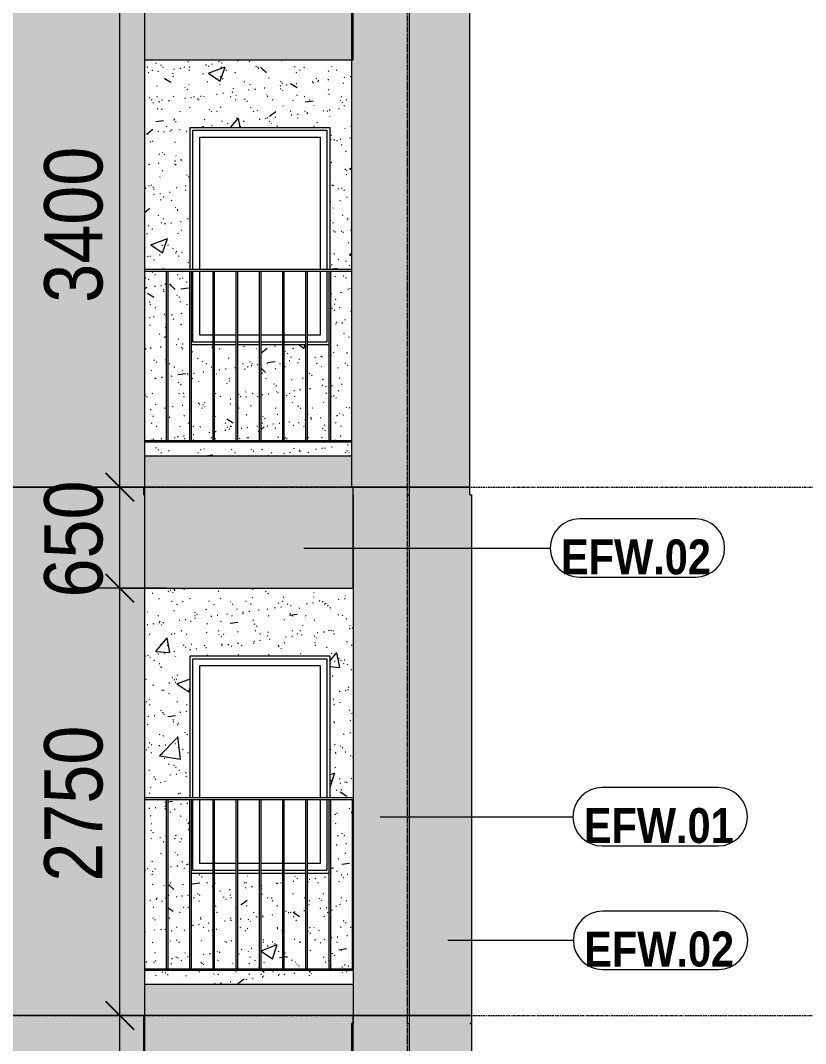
# Model space of a CAD drawing. Header units: millimetres. Extents: x 1240 to 198004, y -7796 to 35300.
# Drawn here: x 75746 to 80798, y 15620 to 22203 of the extents above; entities that cross this region are included whole.
import ezdxf

# ---------------------------------------------------------------- set-up
doc = ezdxf.new("R2010")
doc.units = ezdxf.units.MM
doc.linetypes.add('Centre', pattern=[31.75, 6.35, -4.7625, 15.875, -4.7625])
doc.linetypes.add('Grid Line', pattern=[22.225, 12.7, -3.175, 3.175, -3.175])
for name, color, linetype, lineweight in [('0-1', 7, 'Continuous', 5), ('A-ANNO-DIMS', 211, 'Continuous', 9), ('A-ANNO-DIMS-150', 211, 'Continuous', 9), ('A-FLOR-HRAL', 11, 'Continuous', 9), ('A-FLOR-HRAL-1', 253, 'Continuous', 9), ('A-FLOR-LEVL-2', 51, 'Centre', 9), ('A-GLAZ', 151, 'Continuous', 9), ('A-GLAZ-1', 7, 'Continuous', 9), ('A-WALL', 113, 'Continuous', 9), ('A-WALL-IDEN', 211, 'Continuous', 9), ('A-WALL-PATT-2', 9, 'Continuous', 9), ('A-WALL-PATT-3', 111, 'Continuous', 5), ('A-WALL-PATT-4', 111, 'Continuous', 9), ('I-WALL', 2, 'Continuous', 9), ('I-WALL-1', 7, 'Continuous', 9), ('S-GRID-1', 1, 'Grid Line', 9)]:
    doc.layers.add(name, color=color, linetype=linetype, lineweight=lineweight)
doc.styles.add('Arial_B', font='arialbd.ttf', dxfattribs={"width": 0.85, "height": 225})
doc.styles.add('UTM Avo', font='', dxfattribs={"width": 0.9, "height": 375})
doc.styles.get('UTM Avo').set_extended_font_data('UTM Avo')
doc.dimstyles.new('1_Dim_chi_tiet_2_5', dxfattribs={"dimscale": 304.8, "dimtxt": 374.737856, "dimasz": 0.590551, "dimexe": 0.492126, "dimexo": 0.0625, "dimgap": 0.049213, "dimtad": 1, "dimdec": 0, "dimrnd": 5, "dimzin": 0, "dimdsep": 46, "dimtxsty": 'UTM Avo', "dimblk1": 'OBLIQUE', "dimblk2": 'OBLIQUE', "dimsah": 1, "dimcen": 0.09, "dimdle": 0.492126, "dimazin": 0, "dimtfac": 1, "dimtdec": 4, "dimtix": 1, "dimtmove": 0, "dimatfit": 3, "dimfxl": 0.984252, "dimfxlon": 1, "dimtvp": 1, "dimtolj": 1, "dimtzin": 0, "dimarcsym": 2})
pattern_1 = [(50, (377.7, 0), (1093.104, -95.634), [114.3, -1257.3]), (355, (377.7, 0), (-211.457, 1146.341), [91.44, -1005.84]), (100.451, (468.8, -8), (881.656, 1050.7), [97.14, -1068.54]), (46.184, (377.7, 304.8), (1626.475, -252.257), [171.45, -1885.95]), (96.636, (513.3, 283.8), (1424.416, 1484.565), [145.71, -1602.81]), (351.184, (377.7, 304.8), (1424.43, 1484.55), [137.16, -1508.76]), (21, (530.1, 228.6), (909.686, -613.591), [114.3, -1257.3]), (326, (530.1, 228.6), (370.812, 1105.129), [91.44, -1005.84]), (71.451, (606, 177.5), (1280.503, 491.528), [97.14, -1068.54]), (37.5, (377.74, 0), (18.5313, 507.3303), [50.292, -943.356, 50.292, -970.788, -1009.65]), (37.5, (377.74, 0), (18.5313, 507.3303), [-2014.728, 50.292, -959.358]), (7.5, (377.74, 0), (400.9178, 601.0836), [50.292, -531.876, 50.292, -920.496, -384.81]), (7.5, (377.74, 0), (400.9178, 601.0836), [-1552.956, 50.292, -334.518]), (327.5, (37.9, 0), (813.5452, -34.3737), [50.292, -330.708, 50.292, -1138.428, -1577.34]), (327.5, (37.9, 0), (813.5452, -34.3737), [-1569.72, 50.292, -1527.048]), (317.5, (-114.5, 0), (888.7755, 152.56), [50.292, -445.008, 50.292, -739.14, -1120.14]), (317.5, (-114.5, 0), (888.7755, 152.56), [-1284.732, 50.292, -1069.848])]
pattern_2 = [(37.5, (377.74, 0), (-4.79953, 146.8239), [5.029, -110.795, 5.029, -124.511, -123.825]), (37.5, (377.74, 0), (-4.79953, 146.8239), [-245.364, 5.029, -118.796]), (7.5, (377.74, 0), (134.85743, 215.0472), [5.029, -57.455, 5.029, -99.365, -40.005]), (7.5, (377.74, 0), (134.85743, 215.0472), [-166.878, 5.029, -34.976]), (327.5, (284.02, 0), (237.29776, 0.4316), [5.029, -33.071, 5.029, -132.131, -179.07]), (327.5, (284.02, 0), (237.29776, 0.4316), [-175.26, 5.029, -174.041]), (317.5, (284.02, 0), (229.06706, 66.87923), [5.029, -14.021, 5.029, -84.887, -102.87]), (317.5, (284.02, 0), (229.06706, 66.87923), [-108.966, 5.029, -97.841])]

# ---------------------------------------------------------------- blocks, each defined once
blk = doc.blocks.new('M_Fixed - 900 x 1400-V12-TKCS_MẶT ĐỨNG NỘI KHU 1')
at = {"layer": 'A-GLAZ-1'}
for p, q in [((76855.9, 7896), (77717.9, 7896)), ((76855.9, 7000), (76855.9, 7896)), ((76899.9, 7852), (77673.9, 7852)), ((76899.9, 7000), (76899.9, 7852)), ((77673.9, 7852), (77673.9, 7000)), ((77717.9, 7896), (77717.9, 7000)), ((76855.9, 6534), (76855.9, 6990)), ((76899.9, 6578), (76899.9, 6990)), ((77673.9, 6990), (77673.9, 6578)), ((77717.9, 6990), (77717.9, 6534)), ((76985.1, 6534), (76855.9, 6534)), ((76985.1, 6578), (76899.9, 6578)), ((77134.7, 6578), (76995.1, 6578)), ((77134.7, 6534), (76995.1, 6534)), ((77284.2, 6578), (77144.7, 6578)), ((77284.2, 6534), (77144.7, 6534)), ((77433.8, 6578), (77294.2, 6578)), ((77433.8, 6534), (77294.2, 6534)), ((77583.3, 6578), (77443.8, 6578)), ((77583.3, 6534), (77443.8, 6534)), ((77673.9, 6578), (77593.3, 6578)), ((77717.9, 6534), (77593.3, 6534))]:
    blk.add_line(p, q, dxfattribs=at)
blk = doc.blocks.new('Railing - 10mm-901206-TKCS_MẶT ĐỨNG NỘI KHU 1')
at = {"layer": 'A-FLOR-HRAL-1'}
for p, q in [((68746.5, 5900), (68746.5, 6990)), ((68756.5, 5900), (68756.5, 6990))]:
    blk.add_line(p, q, dxfattribs=at)
blk = doc.blocks.new('Railing - Railing-V160-TKCS_MẶT ĐỨNG NỘI KHU 1')
at = {"layer": 'A-FLOR-HRAL-1'}
for p, q in [((76546.9, 26300), (77876.9, 26300)), ((77876.9, 26290), (76546.9, 26290))]:
    blk.add_line(p, q, dxfattribs=at)
for p in [(7939.6, 20400), (8089.1, 20400), (8238.7, 20400), (8388.2, 20400), (8537.7, 20400), (8687.3, 20400), (8836.8, 20400), (8986.4, 20400)]:
    blk.add_blockref('Railing - 10mm-901206-TKCS_MẶT ĐỨNG NỘI KHU 1', p)
blk = doc.blocks.new('Top Rail Type - Top Rail_Internal_-V161-TKCS_MẶT ĐỨNG NỘI KHU 1')
at = {"layer": 'A-FLOR-HRAL-1'}
for p, q in [((77876.9, 27400), (76546.9, 27400)), ((76546.9, 27390), (77876.9, 27390))]:
    blk.add_line(p, q, dxfattribs=at)
blk = doc.blocks.new('NCV_TKTC_TANG 6 - 8_rvt-3-TKCS_MẶT ĐỨNG NỘI KHU 1')
at = {"layer": 'A-WALL-PATT-2'}
h = blk.add_hatch(dxfattribs=at)
h.set_pattern_fill('FP_5', color=256, style=0, pattern_type=2)
h.set_pattern_definition(pattern_1)
h.paths.add_polyline_path([(77413.5, 19400), (77876.9, 19401), (77876.9, 19490), (76546.9, 19490), (76546.9, 19400), (76597.2, 19400)])
h.paths.add_polyline_path([(77134.7, 19500), (77134.7, 20115), (76995.1, 20115), (76995.1, 19500)])
h.paths.add_polyline_path([(77144.7, 19500), (77284.2, 19500), (77284.2, 20115), (77144.7, 20115), (77144.7, 19859)])
h.paths.add_polyline_path([(77413.5, 19500), (77433.8, 19500), (77433.8, 20115), (77294.2, 20115), (77294.2, 19500)])
h.paths.add_polyline_path([(77443.8, 19500), (77583.3, 19500), (77583.3, 20115), (77443.8, 20115), (77443.8, 19610.3)])
h.paths.add_polyline_path([(76630.8, 19500), (76686.1, 19500), (76686.1, 20590), (76546.9, 20590), (76546.9, 19500), (76578.9, 19500)])
h.paths.add_polyline_path([(77593.3, 19500), (77732.9, 19500), (77732.9, 20115), (77593.3, 20115), (77593.3, 20088.5)])
h.paths.add_polyline_path([(77843.6, 19500), (77876.9, 19500), (77876.9, 20590), (77742.9, 20590), (77742.9, 19500), (77836.5, 19500)])
h.paths.add_polyline_path([(76985.1, 19500), (76985.1, 20115), (76845.6, 20115), (76845.6, 19500)])
h.paths.add_polyline_path([(76835.6, 19500), (76835.6, 20590), (76696.1, 20590), (76696.1, 19500)])
h.paths.add_polyline_path([(76719.8, 20600), (76836.9, 20600), (76836.9, 21515), (77736.9, 21515), (77736.9, 20600), (77876.9, 20600), (77876.9, 21950), (76546.9, 21950), (76546.9, 20600)])
h = blk.add_hatch(dxfattribs=at)
h.set_pattern_fill('FP_4', color=256, style=0, pattern_type=2)
h.set_pattern_definition(pattern_2)
h.paths.add_polyline_path([(77413.5, 19400), (77876.9, 19401), (77876.9, 19490), (76546.9, 19490), (76546.9, 19400), (76597.2, 19400)])
h.paths.add_polyline_path([(77134.7, 19500), (77134.7, 20115), (76995.1, 20115), (76995.1, 19500)])
h.paths.add_polyline_path([(77144.7, 19500), (77284.2, 19500), (77284.2, 20115), (77144.7, 20115), (77144.7, 19859)])
h.paths.add_polyline_path([(77413.5, 19500), (77433.8, 19500), (77433.8, 20115), (77294.2, 20115), (77294.2, 19500)])
h.paths.add_polyline_path([(77443.8, 19500), (77583.3, 19500), (77583.3, 20115), (77443.8, 20115), (77443.8, 19610.3)])
h.paths.add_polyline_path([(76630.8, 19500), (76686.1, 19500), (76686.1, 20590), (76546.9, 20590), (76546.9, 19500), (76578.9, 19500)])
h.paths.add_polyline_path([(77593.3, 19500), (77732.9, 19500), (77732.9, 20115), (77593.3, 20115), (77593.3, 20088.5)])
h.paths.add_polyline_path([(77843.6, 19500), (77876.9, 19500), (77876.9, 20590), (77742.9, 20590), (77742.9, 19500), (77836.5, 19500)])
h.paths.add_polyline_path([(76985.1, 19500), (76985.1, 20115), (76845.6, 20115), (76845.6, 19500)])
h.paths.add_polyline_path([(76835.6, 19500), (76835.6, 20590), (76696.1, 20590), (76696.1, 19500)])
h.paths.add_polyline_path([(76719.8, 20600), (76836.9, 20600), (76836.9, 21515), (77736.9, 21515), (77736.9, 20600), (77876.9, 20600), (77876.9, 21950), (76546.9, 21950), (76546.9, 20600)])
at = {"layer": 'I-WALL-1'}
for p, q in [((76836.9, 20600), (76836.9, 21515)), ((76836.9, 21515), (77736.9, 21515)), ((77736.9, 21515), (77736.9, 20600)), ((76985.1, 20115), (76845.6, 20115)), ((77134.7, 20115), (76995.1, 20115)), ((77284.2, 20115), (77144.7, 20115)), ((77433.8, 20115), (77294.2, 20115)), ((77583.3, 20115), (77443.8, 20115)), ((77732.9, 20115), (77593.3, 20115))]:
    blk.add_line(p, q, dxfattribs=at)
at = {"layer": 'A-FLOR-HRAL'}
for name in ['Top Rail Type - Top Rail_Internal_-V161-TKCS_MẶT ĐỨNG NỘI KHU 1', 'Railing - Railing-V160-TKCS_MẶT ĐỨNG NỘI KHU 1']:
    blk.add_blockref(name, (0, -6800), dxfattribs=at)
at = {"layer": 'A-GLAZ'}
blk.add_blockref('M_Fixed - 900 x 1400-V12-TKCS_MẶT ĐỨNG NỘI KHU 1', (0, 13600), dxfattribs=at)
blk = doc.blocks.new('Railing - 10mm-V200-TKCS_MẶT ĐỨNG NỘI KHU 1')
at = {"layer": 'A-FLOR-HRAL-1'}
blk.add_line((77882.4, 16100), (77882.4, 17190), dxfattribs=at)
blk = doc.blocks.new('Railing - Railing-951903-TKCS_MẶT ĐỨNG NỘI KHU 1')
at = {"layer": 'A-FLOR-HRAL-1'}
for p, q in [((76546.9, 16100), (77886.9, 16100)), ((77886.9, 16090), (76546.9, 16090))]:
    blk.add_line(p, q, dxfattribs=at)
for name, p in [('Railing - 10mm-901206-TKCS_MẶT ĐỨNG NỘI KHU 1', (7939.6, 10200)), ('Railing - 10mm-901206-TKCS_MẶT ĐỨNG NỘI KHU 1', (8089.1, 10200)), ('Railing - 10mm-901206-TKCS_MẶT ĐỨNG NỘI KHU 1', (8238.7, 10200)), ('Railing - 10mm-901206-TKCS_MẶT ĐỨNG NỘI KHU 1', (8388.2, 10200)), ('Railing - 10mm-901206-TKCS_MẶT ĐỨNG NỘI KHU 1', (8537.7, 10200)), ('Railing - 10mm-901206-TKCS_MẶT ĐỨNG NỘI KHU 1', (8687.3, 10200)), ('Railing - 10mm-901206-TKCS_MẶT ĐỨNG NỘI KHU 1', (8836.8, 10200)), ('Railing - 10mm-901206-TKCS_MẶT ĐỨNG NỘI KHU 1', (8986.4, 10200)), ('Railing - 10mm-V200-TKCS_MẶT ĐỨNG NỘI KHU 1', (0, 0))]:
    blk.add_blockref(name, p)
blk = doc.blocks.new('Top Rail Type - Top Rail_Internal_-951904-TKCS_MẶT ĐỨNG NỘI KHU 1')
at = {"layer": 'A-FLOR-HRAL-1'}
for p, q in [((77886.9, 17200), (76546.9, 17200)), ((76546.9, 17190), (77886.9, 17190))]:
    blk.add_line(p, q, dxfattribs=at)
blk = doc.blocks.new('NCV_TKTC_TANG 5_rvt-1-TKCS_MẶT ĐỨNG NỘI KHU 1')
at = {"layer": 'A-WALL-PATT-2'}
h = blk.add_hatch(dxfattribs=at)
h.set_pattern_fill('FP_5', color=256, style=0, pattern_type=2)
h.set_pattern_definition(pattern_1)
h.paths.add_polyline_path([(76597.2, 16000), (77886.9, 16000), (77886.9, 16090), (76546.9, 16090), (76546.9, 16000), (76566.1, 16000)])
h.paths.add_polyline_path([(76995.1, 16100), (77134.7, 16100), (77134.7, 16715), (76995.1, 16715), (76995.1, 16315.9)])
h.paths.add_polyline_path([(76985.1, 16100), (76985.1, 16715), (76845.6, 16715), (76845.6, 16100)])
h.paths.add_polyline_path([(77870.4, 16100), (77882.4, 16100), (77882.4, 17190), (77742.9, 17190), (77742.9, 16100), (77843.6, 16100)])
h.paths.add_polyline_path([(77144.7, 16100), (77284.2, 16100), (77284.2, 16715), (77144.7, 16715), (77144.7, 16315.9)])
h.paths.add_polyline_path([(76546.9, 16100), (76686.1, 16100), (76686.1, 17190), (76546.9, 17190), (76546.9, 16315.9)])
h.paths.add_polyline_path([(76835.6, 16100), (76835.6, 17190), (76696.1, 17190), (76696.1, 16100)])
h.paths.add_polyline_path([(77413.5, 16100), (77433.8, 16100), (77433.8, 16715), (77294.2, 16715), (77294.2, 16100)])
h.paths.add_polyline_path([(77443.8, 16100), (77583.3, 16100), (77583.3, 16715), (77443.8, 16715), (77443.8, 16210.3)])
h.paths.add_polyline_path([(77732.9, 16100), (77732.9, 16715), (77593.3, 16715), (77593.3, 16100)])
h.paths.add_polyline_path([(76546.9, 17200), (76836.9, 17200), (76836.9, 18115), (77736.9, 18115), (77736.9, 17200), (77886.9, 17200), (77886.9, 18550), (76546.9, 18550), (76546.9, 18200)])
h = blk.add_hatch(dxfattribs=at)
h.set_pattern_fill('FP_4', color=256, style=0, pattern_type=2)
h.set_pattern_definition(pattern_2)
h.paths.add_polyline_path([(76597.2, 16000), (77886.9, 16000), (77886.9, 16090), (76546.9, 16090), (76546.9, 16000), (76566.1, 16000)])
h.paths.add_polyline_path([(76995.1, 16100), (77134.7, 16100), (77134.7, 16715), (76995.1, 16715), (76995.1, 16315.9)])
h.paths.add_polyline_path([(76985.1, 16100), (76985.1, 16715), (76845.6, 16715), (76845.6, 16100)])
h.paths.add_polyline_path([(77870.4, 16100), (77882.4, 16100), (77882.4, 17190), (77742.9, 17190), (77742.9, 16100), (77843.6, 16100)])
h.paths.add_polyline_path([(77144.7, 16100), (77284.2, 16100), (77284.2, 16715), (77144.7, 16715), (77144.7, 16315.9)])
h.paths.add_polyline_path([(76546.9, 16100), (76686.1, 16100), (76686.1, 17190), (76546.9, 17190), (76546.9, 16315.9)])
h.paths.add_polyline_path([(76835.6, 16100), (76835.6, 17190), (76696.1, 17190), (76696.1, 16100)])
h.paths.add_polyline_path([(77413.5, 16100), (77433.8, 16100), (77433.8, 16715), (77294.2, 16715), (77294.2, 16100)])
h.paths.add_polyline_path([(77443.8, 16100), (77583.3, 16100), (77583.3, 16715), (77443.8, 16715), (77443.8, 16210.3)])
h.paths.add_polyline_path([(77732.9, 16100), (77732.9, 16715), (77593.3, 16715), (77593.3, 16100)])
h.paths.add_polyline_path([(76546.9, 17200), (76836.9, 17200), (76836.9, 18115), (77736.9, 18115), (77736.9, 17200), (77886.9, 17200), (77886.9, 18550), (76546.9, 18550), (76546.9, 18200)])
at = {"layer": 'I-WALL-1'}
for p, q in [((76836.9, 17200), (76836.9, 18115)), ((76836.9, 18115), (77736.9, 18115)), ((77736.9, 18115), (77736.9, 17200)), ((76985.1, 16715), (76845.6, 16715)), ((77134.7, 16715), (76995.1, 16715)), ((77284.2, 16715), (77144.7, 16715)), ((77433.8, 16715), (77294.2, 16715)), ((77583.3, 16715), (77443.8, 16715)), ((77732.9, 16715), (77593.3, 16715))]:
    blk.add_line(p, q, dxfattribs=at)
at = {"layer": 'A-FLOR-HRAL'}
for name in ['Top Rail Type - Top Rail_Internal_-951904-TKCS_MẶT ĐỨNG NỘI KHU 1', 'Railing - Railing-951903-TKCS_MẶT ĐỨNG NỘI KHU 1']:
    blk.add_blockref(name, (0, 0), dxfattribs=at)
at = {"layer": 'A-GLAZ'}
blk.add_blockref('M_Fixed - 900 x 1400-V12-TKCS_MẶT ĐỨNG NỘI KHU 1', (0, 10200), dxfattribs=at)
blk = doc.blocks.new('DIMBLOCK31-TKCS_MẶT ĐỨNG NỘI KHU 1')
at = {"layer": 'A-ANNO-DIMS-150', "lineweight": 25}
for p, q in [((76385.7, 15800), (76295.7, 15890)), ((76385.7, 15800), (76475.7, 15710)), ((76385.7, 12400), (76295.7, 12490)), ((76385.7, 12400), (76475.7, 12310))]:
    blk.add_line(p, q, dxfattribs=at)
at = {"layer": 'A-ANNO-DIMS-150'}
for p, q in [((76085.7, 15800), (76535.7, 15800)), ((76385.7, 15800), (76085.7, 15800)), ((76385.7, 12400), (76385.7, 15800)), ((76085.7, 12400), (76535.7, 12400)), ((76385.7, 12400), (76085.7, 12400))]:
    blk.add_line(p, q, dxfattribs=at)
at = {"layer": 'A-ANNO-DIMS-150', "color": 0, "insert": (75898.5, 13586.5), "char_height": 375, "width": 1232.471, "attachment_point": 1, "rotation": 90, "line_spacing_factor": 1.110334, "style": 'UTM Avo'}
blk.add_mtext('3400', dxfattribs=at)
blk = doc.blocks.new('_Oblique')
at = {"color": 0, "linetype": 'ByBlock', "lineweight": -2}
blk.add_line((-0.5, -0.5), (0.5, 0.5), dxfattribs=at)
blk = doc.blocks.new('DIMBLOCK32-TKCS_MẶT ĐỨNG NỘI KHU 1')
at = {"layer": 'A-ANNO-DIMS-150', "lineweight": 25}
for p, q in [((76385.7, 18550), (76295.7, 18640)), ((76385.7, 18550), (76475.7, 18460)), ((76385.7, 15800), (76295.7, 15890)), ((76385.7, 15800), (76475.7, 15710))]:
    blk.add_line(p, q, dxfattribs=at)
at = {"layer": 'A-ANNO-DIMS-150'}
for p, q in [((76685.7, 18550), (76235.7, 18550)), ((76385.7, 15800), (76385.7, 18550)), ((76385.7, 18550), (76685.7, 18550)), ((76085.7, 15800), (76535.7, 15800)), ((76385.7, 15800), (76085.7, 15800))]:
    blk.add_line(p, q, dxfattribs=at)
at = {"layer": 'A-ANNO-DIMS-150', "color": 0, "insert": (75898.5, 16661.5), "char_height": 375, "width": 1232.471, "attachment_point": 1, "rotation": 90, "line_spacing_factor": 1.110334, "style": 'UTM Avo'}
blk.add_mtext('2750', dxfattribs=at)
blk = doc.blocks.new('DIMBLOCK33-TKCS_MẶT ĐỨNG NỘI KHU 1')
at = {"layer": 'A-ANNO-DIMS-150', "lineweight": 25}
for p, q in [((76385.7, 19200), (76295.7, 19290)), ((76385.7, 19200), (76475.7, 19110)), ((76385.7, 18550), (76295.7, 18640)), ((76385.7, 18550), (76475.7, 18460))]:
    blk.add_line(p, q, dxfattribs=at)
at = {"layer": 'A-ANNO-DIMS-150'}
for p, q in [((76085.7, 19200), (76535.7, 19200)), ((76385.7, 19200), (76085.7, 19200)), ((76385.7, 18550), (76385.7, 19200)), ((76685.7, 18550), (76235.7, 18550)), ((76385.7, 18550), (76685.7, 18550))]:
    blk.add_line(p, q, dxfattribs=at)
at = {"layer": 'A-ANNO-DIMS-150', "color": 0, "insert": (75898.5, 18489.9), "char_height": 375, "width": 924.353, "attachment_point": 1, "rotation": 90, "line_spacing_factor": 1.110334, "style": 'UTM Avo'}
blk.add_mtext('650', dxfattribs=at)
blk = doc.blocks.new('DIMBLOCK34-TKCS_MẶT ĐỨNG NỘI KHU 1')
at = {"layer": 'A-ANNO-DIMS-150', "lineweight": 25}
for p, q in [((76385.7, 22600), (76295.7, 22690)), ((76385.7, 22600), (76475.7, 22510)), ((76385.7, 19200), (76295.7, 19290)), ((76385.7, 19200), (76475.7, 19110))]:
    blk.add_line(p, q, dxfattribs=at)
at = {"layer": 'A-ANNO-DIMS-150'}
for p, q in [((76085.7, 22600), (76535.7, 22600)), ((76385.7, 22600), (76085.7, 22600)), ((76385.7, 19200), (76385.7, 22600)), ((76085.7, 19200), (76535.7, 19200)), ((76385.7, 19200), (76085.7, 19200))]:
    blk.add_line(p, q, dxfattribs=at)
at = {"layer": 'A-ANNO-DIMS-150', "color": 0, "insert": (75898.5, 20386.5), "char_height": 375, "width": 1232.471, "attachment_point": 1, "rotation": 90, "line_spacing_factor": 1.110334, "style": 'UTM Avo'}
blk.add_mtext('3400', dxfattribs=at)
blk = doc.blocks.new('CTL_WALL TAG NO MARK - 10-2062273-TKCS_MẶT ĐỨNG NỘI KHU 1')
at = {"layer": 'A-WALL-IDEN'}
for p, q in [((16488.7, 30459.2), (15741, 30459.2)), ((15741, 30084.2), (16488.7, 30084.2))]:
    blk.add_line(p, q, dxfattribs=at)
for centre, start, end in [((15741, 30271.7), 90, 270), ((16488.7, 30271.7), 270, 90)]:
    blk.add_arc(centre, 187.5, start, end, dxfattribs=at)

msp = doc.modelspace()

# ---------------------------------------------------------------- hatches: boundary and pattern name
at = {"layer": 'A-WALL-PATT-3'}
for points in [[(78236.9, 19200), (78236.9, 22600), (77876.9, 22600), (77876.9, 19200), (77886.9, 19200)], [(78638.6, 19200), (78638.6, 22600), (78246.9, 22598.8), (78246.9, 19200)], [(78246.9, 19150), (78246.9, 22550), (78236.9, 22550), (78236.9, 19150)], [(78059.3, 15800), (78236.9, 15800), (78236.9, 19200), (77886.9, 19200), (77886.9, 15800)], [(78246.9, 15800), (78638.6, 15800), (78638.6, 19200), (78246.9, 19198.8), (78246.9, 16315.9)], [(78246.9, 15800), (78246.9, 19150), (78236.9, 19150), (78236.9, 15800)], [(78648.6, 15750), (78648.6, 19150), (78638.6, 19150), (78638.6, 15750)], [(78059.3, 12400), (78236.9, 12400), (78236.9, 15800), (77886.9, 15800), (77886.9, 15750), (77876.9, 15750), (77876.9, 12400)], [(78638.6, 12400), (78638.6, 15800), (78246.9, 15798.8), (78246.9, 12400)], [(78246.9, 12350), (78246.9, 15750), (78236.9, 15750), (78236.9, 12350)], [(78648.6, 12350), (78648.6, 15750), (78638.6, 15750), (78638.6, 12350)]]:
    msp.add_hatch(color=256, dxfattribs=at).paths.add_polyline_path(points)
at = {"layer": 'A-WALL-PATT-4'}
h = msp.add_hatch(color=256, dxfattribs=at)
h.paths.add_polyline_path([(73386.9, 19200), (76546.9, 19200), (76546.9, 22600), (73386.9, 22600), (73386.9, 20088.5)])
h.paths.add_polyline_path([(74276.2, 20200), (74235.3, 20200), (74235.3, 21600), (75635.3, 21600), (75635.3, 20200), (74830.1, 20200)])
for points in [[(77413.5, 21950), (77886.9, 21950), (77886.9, 22600), (76536.9, 22600), (76536.9, 22550), (76546.9, 22550), (76546.9, 21950)], [(77876.9, 19200), (77876.9, 19400), (76546.9, 19400), (76546.9, 19200), (77413.5, 19200)], [(76546.9, 18550), (77886.9, 18550), (77886.9, 19200), (76536.9, 19200), (76536.9, 19150), (76546.9, 19150), (76546.9, 18831)], [(77886.9, 15800), (77886.9, 16000), (76546.9, 16000), (76546.9, 15800), (77881.7, 15800)], [(76536.9, 15150), (77886.9, 15150), (77886.9, 15800), (76536.9, 15800)]]:
    msp.add_hatch(color=256, dxfattribs=at).paths.add_polyline_path(points)
h = msp.add_hatch(color=256, dxfattribs=at)
h.paths.add_polyline_path([(73538.5, 15800), (76546.9, 15800), (76546.9, 19200), (73386.9, 19200), (73386.9, 15800)])
h.paths.add_polyline_path([(75635.3, 16800), (74235.3, 16800), (74235.3, 18200), (75635.3, 18200), (75635.3, 16819.1)])
h = msp.add_hatch(color=256, dxfattribs=at)
h.paths.add_polyline_path([(74830.1, 12400), (76546.9, 12400), (76546.9, 15800), (73386.9, 15800), (73386.9, 12400), (73538.5, 12400)])
h.paths.add_polyline_path([(75635.3, 13400), (74235.3, 13400), (74235.3, 14800), (75635.3, 14800), (75635.3, 13419.1)])

# ---------------------------------------------------------------- linework, layer by layer
at = {"layer": 'A-FLOR-LEVL-2'}
for p, q in [((1240.2, 19200), (91585, 19200)), ((1240.2, 15800), (91585, 15800))]:
    msp.add_line(p, q, dxfattribs=at)
at = {"layer": 'A-WALL'}
for p, q in [((78246.9, 29350), (78246.9, 5550)), ((76546.9, 5600), (76546.9, 22600)), ((77876.9, 22600), (77876.9, 19200)), ((76546.9, 19200), (73386.9, 19200)), ((73386.9, 19200), (76546.9, 19200)), ((78236.9, 19200), (77886.9, 19200)), ((77886.9, 19200), (78236.9, 19200)), ((77886.9, 19150), (77886.9, 15750)), ((78236.9, 19150), (78246.9, 19150)), ((78246.9, 19150), (78236.9, 19150)), ((76546.9, 15800), (69751.9, 15800)), ((76546.9, 15800), (73386.9, 15800)), ((77886.9, 15800), (78236.9, 15800)), ((78246.9, 15800), (77886.9, 15800)), ((78236.9, 15750), (78236.9, 15800)), ((77876.9, 15750), (77876.9, 5600)), ((77886.9, 15750), (77876.9, 15750)), ((78236.9, 15750), (78246.9, 15750))]:
    msp.add_line(p, q, dxfattribs=at)
at = {"layer": 'A-WALL-IDEN'}
for p, q in [((77569.9, 18807.8), (79155.2, 18807.8)), ((78061.8, 17078.8), (79301.7, 17078.8)), ((78496.1, 16284.3), (79304.2, 16284.3))]:
    msp.add_line(p, q, dxfattribs=at)
at = {"layer": 'I-WALL'}
for p, q in [((77886.9, 21950), (77886.9, 22600)), ((78638.6, 19150), (78638.6, 22550)), ((76546.9, 21950), (77886.9, 21950)), ((77876.9, 19400), (76546.9, 19400)), ((76536.9, 19200), (76536.9, 19150)), ((77886.9, 19200), (76546.9, 19200)), ((77886.9, 18550), (77886.9, 19200)), ((78638.6, 19200), (78246.9, 19200)), ((78246.9, 19200), (78638.6, 19200)), ((76536.9, 19150), (76546.9, 19150)), ((78638.6, 19150), (78648.6, 19150)), ((78648.6, 19150), (78648.6, 8950)), ((76546.9, 18550), (77886.9, 18550)), ((77886.9, 16000), (76546.9, 16000)), ((76536.9, 15800), (76536.9, 15150)), ((77886.9, 15800), (76546.9, 15800)), ((77886.9, 15150), (77886.9, 15800)), ((78246.9, 15800), (78638.6, 15800)), ((78638.6, 15800), (78246.9, 15800)), ((78648.6, 15750), (78638.6, 15750)), ((78638.6, 15750), (78648.6, 15750))]:
    msp.add_line(p, q, dxfattribs=at)
at = {"layer": 'S-GRID-1'}
msp.add_line((78236.9, -2695.9), (78236.9, 30542.5), dxfattribs=at)

# ---------------------------------------------------------------- block references
at = {"layer": '0-1'}
for name in ['NCV_TKTC_TANG 6 - 8_rvt-3-TKCS_MẶT ĐỨNG NỘI KHU 1', 'NCV_TKTC_TANG 5_rvt-1-TKCS_MẶT ĐỨNG NỘI KHU 1']:
    msp.add_blockref(name, (0, 0), dxfattribs=at)
at = {"layer": 'A-WALL-IDEN'}
for p in [(63601.7, -11463.9), (63748.2, -13192.8), (63750.7, -13987.3)]:
    msp.add_blockref('CTL_WALL TAG NO MARK - 10-2062273-TKCS_MẶT ĐỨNG NỘI KHU 1', p, dxfattribs=at)

# ---------------------------------------------------------------- texts
at = {"layer": 'A-WALL-IDEN', "char_height": 225, "width": 995.775, "attachment_point": 5, "line_spacing_factor": 0.936439, "style": 'Arial_B'}
for s, insert in [('\\pt6.37425,12.75075,19.125,25.49925,31.87575,38.25,44.62425,51.00075,57.375,63.74925,70.12575,76.5,82.87425,89.25075,95.625,101.99925,108.37575,114.75,121.12425,127.50075,133.875,140.24925,146.62575,153,159.37425,165.75075,172.125,178.49925,184.87575,191.25,197.62425,204.00075;EFW.02', (79707.2, 18749.7)), ('\\pt6.37425,12.75075,19.125,25.49925,31.87575,38.25,44.62425,51.00075,57.375,63.74925,70.12575,76.5,82.87425,89.25075,95.625,101.99925,108.37575,114.75,121.12425,127.50075,133.875,140.24925,146.62575,153,159.37425,165.75075,172.125,178.49925,184.87575,191.25,197.62425,204.00075;EFW.01', (79853.7, 17020.8)), ('\\pt6.37425,12.75075,19.125,25.49925,31.87575,38.25,44.62425,51.00075,57.375,63.74925,70.12575,76.5,82.87425,89.25075,95.625,101.99925,108.37575,114.75,121.12425,127.50075,133.875,140.24925,146.62575,153,159.37425,165.75075,172.125,178.49925,184.87575,191.25,197.62425,204.00075;EFW.02', (79856.2, 16226.3))]:
    msp.add_mtext(s, dxfattribs=dict(at, insert=insert))

# ---------------------------------------------------------------- dimensions: what is measured, and where the dimension line sits
at = {"layer": 'A-ANNO-DIMS'}
for base, p1, p2, override, picture, middle in [((76385.7, 22600), (76085.7, 19200), (76085.7, 22600), {"dimpost": '<>', "dimfxl": 3400}, 'DIMBLOCK34-TKCS_MẶT ĐỨNG NỘI KHU 1', (76176.6, 20900)), ((76385.7, 19200), (76685.7, 18550), (76085.7, 19200), {"dimpost": '<>', "dimfxl": 884.590301}, 'DIMBLOCK33-TKCS_MẶT ĐỨNG NỘI KHU 1', (76176.6, 18875)), ((76385.7, 18550), (76085.7, 15800), (76685.7, 18550), {"dimpost": '<>', "dimfxl": 2814.693589}, 'DIMBLOCK32-TKCS_MẶT ĐỨNG NỘI KHU 1', (76176.6, 17175)), ((76385.7, 15800), (76085.7, 12400), (76085.7, 15800), {"dimpost": '<>', "dimfxl": 3400}, 'DIMBLOCK31-TKCS_MẶT ĐỨNG NỘI KHU 1', (76176.6, 14100))]:
    dim = msp.add_linear_dim(base=base, p1=p1, p2=p2, angle=90, dimstyle='1_Dim_chi_tiet_2_5', override=override, dxfattribs=at)
    dim.commit()
    dim.dimension.update_dxf_attribs({"geometry": picture, "text_midpoint": middle})

doc.saveas('drawing.dxf')
